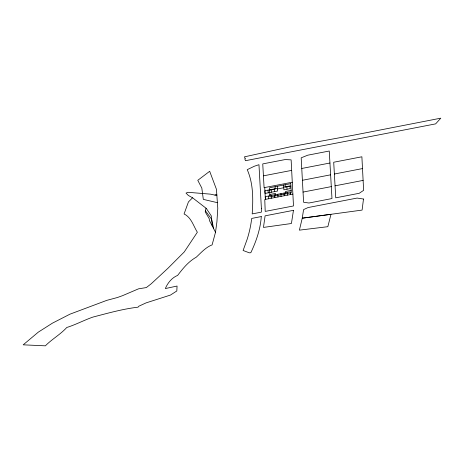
<?xml version="1.0" encoding="UTF-8"?>
<svg xmlns="http://www.w3.org/2000/svg" width="464" height="464" viewBox="0 0 464 464"><rect width="100%" height="100%" fill="white"/><g stroke="black" fill="none" stroke-linecap="round" stroke-linejoin="round"><path stroke-width="0.7" d="M215.516 232.255L212.28 226.02L211.277 215.853L206.318 208.435L192.56 197.797L188.43 201.933L184.069 213.974C191.307 217.372 193.43 225.974 197.351 232.232L184.249 251.952L168.026 268.204L151.223 283.782L146.334 287.57L138.527 288.834L122.542 295.667L117.444 297.505L106.842 300.341L69.965 314.174L52.484 323.124L38.309 332.137L23.2 344.827L45.368 345.831C51.997 339.097 60.372 334.521 66.793 327.48C75.742 324.678 84.077 320.166 92.939 317.074C107.822 313.212 122.769 308.954 138.046 307.174L138.811 306.223L146.044 302.899L170.45 295.069L176.819 290.974L177.062 286.044L165.341 288.567C167.603 282.994 171.987 277.634 177.648 275.39C183.019 268.366 188.448 261.563 196.307 257.16C201.144 252.619 205.778 247.277 212.112 244.87L215.516 232.255L216.914 221.914L217.784 208.353L216.439 189.289L209.676 171.286L197.774 180.322L201.823 188.088L203.313 199.381L217.314 202.652M205.993 208.226L205.227 211.926L209.194 218.648L209.502 220.702L212.28 226.02M192.56 197.797L188.32 195.437L186.023 193.076L188.042 192.305L210.337 194.132L214.96 195.106L216.798 194.277M292.274 182.219L264.091 187.671L262.746 163.902L285.174 159.564L291.131 159.865L293.492 205.958L265.205 211.404L264.77 199.514L292.877 194.08M277.455 188.326L264.909 190.75L265.06 193.453L277.611 191.023L277.339 186.255M283.73 187.108L290.006 185.896L290.157 188.599L283.887 189.811L283.614 185.037M269.59 190.188L275.227 189.092L275.094 186.69M290.911 186.058L285.267 187.154L285.134 184.747M277.495 188.952L283.765 187.74M269.833 194.509L275.477 193.418L275.61 195.82M291.154 190.385L285.511 191.475L285.65 193.882M263.436 175.844L291.659 170.387M301.757 168.467L301.182 157.824L307.713 155.196L329.254 151.026L331.98 198.551L308.96 203.006L303.595 202.275L301.757 168.467L329.945 163.015M334.382 174.017L362.5 168.577L361.885 156.786L333.709 162.238L335.745 197.826L359.206 193.291L363.631 190.35L362.5 168.577M302.406 180.281L330.623 174.824M303.044 192.079L331.308 186.615M335.06 185.826L363.121 180.397M214.96 195.106L216.868 195.28M205.448 210.865L211.607 219.182L213.713 228.775M264.724 187.549L265.396 199.392L265.246 196.695L290.342 191.835L290.493 194.538M286.868 186.505L287.019 189.202M287.204 192.444L287.355 195.147M284.067 193.053L284.217 195.75M280.929 193.656L281.085 196.359M277.791 194.265L277.948 196.968M274.317 188.929L274.473 191.632M274.659 194.874L274.81 197.571M271.185 189.538L271.336 192.241M271.521 195.477L271.672 198.18M268.047 190.147L268.198 192.844M268.383 196.086L268.534 198.789M261.389 208.319L261.383 212.141L252.201 213.91C253.199 199.044 253.356 183.57 247.237 169.662L254.4 166.211L258.964 164.697L261.389 208.319M363.492 199.027L362.094 210.088L302.25 218.184L299.39 230.15L327.851 226.687L330.977 214.298L302.25 218.184L303.584 209.606L308.061 207.553L357.112 198.064L363.492 199.027M293.463 210.337L291.421 223.509L263.471 227.418L265.106 215.83L293.463 210.337M261.278 216.572C260.42 229.21 256.203 241.332 250.821 252.712L249.383 252.839L243.101 250.485L247.15 239.32A504.786 210.934 -12.6 0 0 251.204 222.036L251.708 218.428L261.278 216.572M245.178 158.433L244.87 159.065L245.456 160.701L435.638 123.876L440.8 118.169L354.983 134.931L290.505 146.769L244.424 156.855L245.178 158.433M290.777 183.657L269.451 187.781L269.967 196.916L291.293 192.786L290.777 183.657"/></g></svg>
